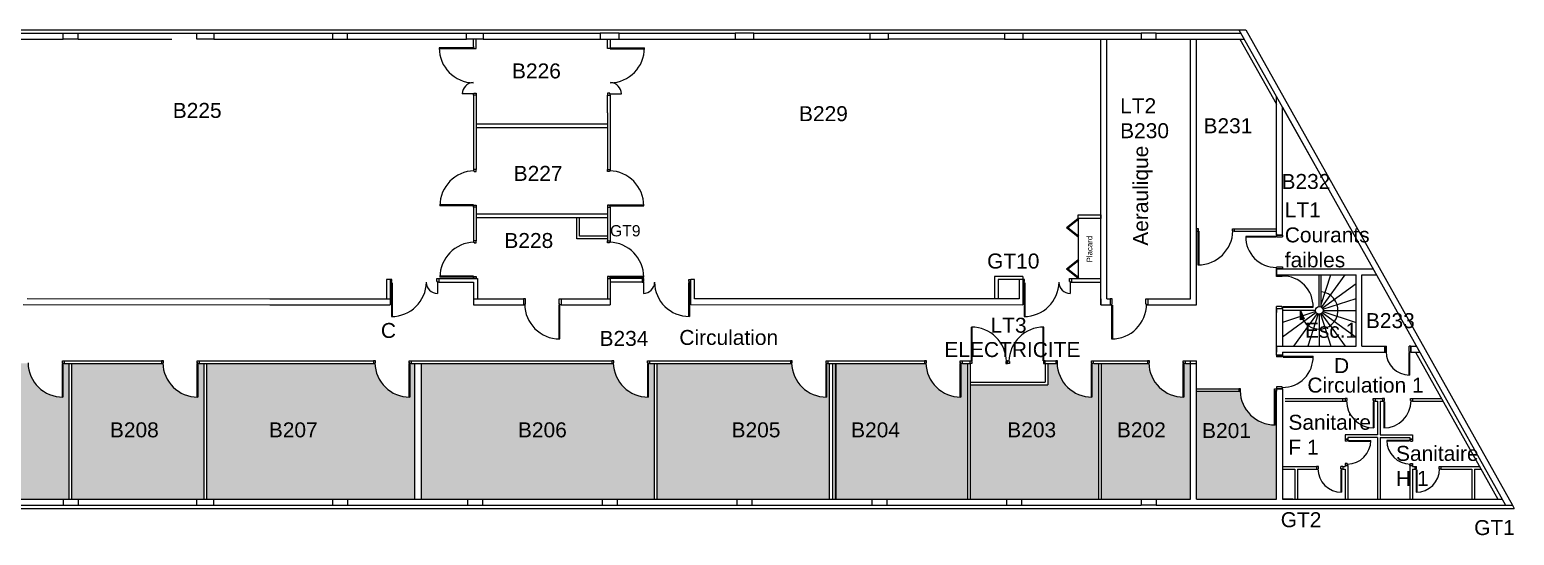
# Model space of a CAD drawing. Header units: millimetres. Extents: x 2006 to 2122, y 764 to 933.
# Drawn here: x 2053.17 to 2092.83, y 864.02 to 877.52 of the extents above; entities that cross this region are included whole.
import ezdxf

# ---------------------------------------------------------------- set-up
doc = ezdxf.new("R2010")
doc.units = ezdxf.units.MM
doc.linetypes.add('CACHE', pattern=[0.375, 0.25, -0.125])
for name, color, linetype in [('B14_ Cloisonnement créé', 6, 'Continuous'), ('B14_Cloisonnement existant', 4, 'Continuous'), ('B14_Maçonnerie Existante', 5, 'Continuous'), ('B14_Menuiseries intérieures', 251, 'Continuous'), ('Nom. Circulation', 1, 'Continuous'), ('Nom. Texte', 250, 'Continuous'), ('SUN', 2, 'Continuous')]:
    doc.layers.add(name, color=color, linetype=linetype)
doc.styles.add('ARIAL', font='arial.ttf')
doc.styles.get("Standard").update_dxf_attribs({"font": 'arial.ttf'})

msp = doc.modelspace()

# ---------------------------------------------------------------- hatches: boundary and pattern name
at = {"layer": 'B14_Maçonnerie Existante', "lineweight": 9}
msp.add_hatch(color=256, dxfattribs=at).paths.add_polyline_path([(2087.119, 870.026), (2087.214, 869.799), (2087.116, 869.774)])
at = {"layer": 'SUN'}
h = msp.add_hatch(color=256, dxfattribs=at)
h.dxf.hatch_style = 1
h.paths.add_polyline_path([(2050.572, 868.609), (2050.457, 868.609), (2050.457, 867.709, -0.403422), (2049.524, 868.609), (2049.489, 868.609), (2045.485, 868.609), (2045.485, 864.984), (2046.862, 864.984), (2047.262, 864.984), (2050.462, 864.984), (2050.572, 864.984)])
h.paths.add_polyline_path([(2054.227, 868.609), (2054.057, 868.609), (2054.057, 867.709, -0.403422), (2053.124, 868.609), (2053.089, 868.609), (2050.752, 868.609), (2050.752, 864.984), (2050.862, 864.984), (2054.062, 864.984), (2054.227, 864.984)])
h.paths.add_polyline_path([(2057.827, 868.609), (2057.657, 868.609), (2057.657, 867.709, -0.403422), (2056.724, 868.609), (2056.689, 868.609), (2054.297, 868.609), (2054.297, 864.984), (2054.462, 864.984), (2057.637, 864.984), (2057.827, 864.984)])
h.paths.add_polyline_path([(2063.457, 868.609), (2063.322, 868.609), (2063.322, 867.709, -0.403422), (2062.389, 868.609), (2062.354, 868.609), (2057.897, 868.609), (2057.897, 864.984), (2058.087, 864.984), (2061.262, 864.984), (2061.662, 864.984), (2063.457, 864.984)])
h.paths.add_polyline_path([(2069.862, 868.609), (2069.692, 868.609), (2069.692, 867.709, -0.403422), (2068.759, 868.609), (2068.724, 868.609), (2065.124, 868.609), (2063.637, 868.609), (2063.637, 864.984), (2064.862, 864.984), (2065.262, 864.984), (2066.098, 864.984), (2068.462, 864.984), (2068.862, 864.984), (2069.862, 864.984)])
h.paths.add_polyline_path([(2074.537, 868.609), (2074.457, 868.609), (2074.457, 867.709, -0.403422), (2073.524, 868.609), (2073.489, 868.609), (2069.932, 868.609), (2069.932, 864.984), (2072.062, 864.984), (2072.462, 864.984), (2074.537, 864.984)])
h.paths.add_polyline_path([(2078.227, 868.609), (2078.042, 868.609), (2078.042, 867.709, -0.403422), (2077.109, 868.609), (2077.074, 868.609), (2074.717, 868.609), (2074.717, 864.984), (2075.662, 864.984), (2076.062, 864.984), (2078.227, 864.984)])
h.paths.add_polyline_path([(2081.732, 866.793), (2081.732, 868.609), (2081.547, 868.609), (2081.547, 867.709, -0.403422), (2080.614, 868.609), (2080.579, 868.609), (2080.367, 868.609), (2080.367, 868.039), (2078.297, 868.039), (2078.297, 864.984), (2079.262, 864.984), (2079.662, 864.984), (2081.732, 864.984)])
h.paths.add_polyline_path([(2084.182, 868.609), (2083.997, 868.609), (2083.997, 867.709, -0.403422), (2083.064, 868.609), (2083.029, 868.609), (2081.802, 868.609), (2081.802, 866.793), (2081.802, 864.984), (2082.862, 864.984), (2083.262, 864.984), (2084.182, 864.984)])
h.paths.add_polyline_path([(2086.472, 866.965, -0.414411), (2085.504, 867.864), (2085.468, 867.864), (2084.342, 867.864), (2084.342, 864.984), (2086.472, 864.984)])
h.paths.add_polyline_path([(2047.459, 866.415), (2048.964, 866.415), (2048.964, 867.239), (2047.459, 867.239)], flags=24)
h.paths.add_polyline_path([(2051.525, 866.415), (2053.03, 866.415), (2053.03, 867.239), (2051.525, 867.239)], flags=24)
h.paths.add_polyline_path([(2055.171, 866.415), (2056.676, 866.415), (2056.676, 867.239), (2055.171, 867.239)], flags=24)
h.paths.add_polyline_path([(2059.416, 866.415), (2060.921, 866.415), (2060.921, 867.239), (2059.416, 867.239)], flags=24)
h.paths.add_polyline_path([(2066.071, 866.415), (2067.577, 866.415), (2067.577, 867.239), (2066.071, 867.239)], flags=24)
h.paths.add_polyline_path([(2071.778, 866.415), (2073.283, 866.415), (2073.283, 867.239), (2071.778, 867.239)], flags=24)
h.paths.add_polyline_path([(2074.972, 866.415), (2076.477, 866.415), (2076.477, 867.239), (2074.972, 867.239)], flags=24)
h.paths.add_polyline_path([(2079.143, 866.415), (2080.648, 866.415), (2080.648, 867.239), (2079.143, 867.239)], flags=24)
h.paths.add_polyline_path([(2082.073, 866.415), (2083.578, 866.415), (2083.578, 867.239), (2082.073, 867.239)], flags=24)
h.paths.add_polyline_path([(2084.347, 866.396), (2085.852, 866.396), (2085.852, 867.22), (2084.347, 867.22)], flags=24)

# ---------------------------------------------------------------- linework, layer by layer
at = {"layer": 'B14_ Cloisonnement créé'}
for p, q in [((2062.797, 870.854), (2062.697, 870.854)), ((2054.227, 864.984), (2054.297, 864.984)), ((2057.827, 864.984), (2057.897, 864.984))]:
    msp.add_line(p, q, dxfattribs=at)
at = {"layer": 'B14_ Cloisonnement créé', "lineweight": 9}
for p, q in [((2088.381, 866.587), (2088.311, 866.587)), ((2088.311, 866.587), (2088.381, 866.587)), ((2088.381, 866.587), (2088.311, 866.587)), ((2088.381, 866.587), (2088.311, 866.587))]:
    msp.add_line(p, q, dxfattribs=at)
at = {"layer": 'B14_Cloisonnement existant'}
for p, q in [((2065.027, 877.074), (2065.027, 877.274)), ((2065.097, 877.074), (2065.097, 877.274)), ((2068.602, 877.024), (2068.602, 877.274)), ((2068.602, 875.304), (2068.602, 875.775)), ((2065.097, 872.609), (2068.602, 872.609)), ((2065.027, 872.209), (2065.027, 871.882)), ((2065.027, 872.209), (2065.027, 871.882)), ((2065.097, 872.509), (2068.602, 872.509)), ((2065.097, 872.209), (2065.097, 871.882)), ((2065.097, 872.209), (2065.097, 871.882)), ((2068.602, 872.309), (2068.602, 871.879)), ((2068.672, 872.309), (2068.672, 871.879)), ((2064.097, 870.879), (2065.127, 870.879)), ((2064.097, 870.779), (2065.027, 870.779)), ((2065.027, 870.779), (2065.027, 870.339)), ((2065.127, 870.879), (2065.127, 870.339)), ((2068.602, 870.879), (2068.602, 870.339)), ((2068.672, 870.879), (2068.672, 870.339)), ((2069.528, 870.879), (2068.672, 870.879)), ((2069.528, 870.779), (2068.672, 870.779)), ((2070.827, 870.179), (2070.827, 870.854)), ((2070.927, 870.854), (2070.827, 870.854)), ((2070.927, 870.339), (2070.927, 870.854)), ((2079.697, 870.854), (2079.597, 870.854)), ((2080.947, 870.879), (2081.779, 870.879)), ((2080.962, 870.779), (2081.779, 870.779)), ((2065.027, 870.339), (2065.027, 870.179)), ((2068.672, 870.339), (2068.672, 870.179)), ((2084.182, 870.179), (2084.342, 870.179))]:
    msp.add_line(p, q, dxfattribs=at)
at = {"layer": 'B14_Cloisonnement existant', "lineweight": 9}
for p, q in [((2068.672, 877.274), (2068.672, 877.039)), ((2065.027, 875.775), (2065.027, 873.79)), ((2065.097, 875.775), (2065.097, 873.79)), ((2068.672, 875.775), (2068.672, 873.79)), ((2068.602, 875.304), (2068.602, 873.79)), ((2065.097, 875.009), (2068.602, 875.009)), ((2065.097, 874.909), (2068.602, 874.909)), ((2065.027, 872.787), (2065.027, 872.209)), ((2065.097, 872.787), (2065.097, 872.209)), ((2068.602, 872.787), (2068.602, 872.309)), ((2068.672, 872.787), (2068.672, 872.309)), ((2085.346, 872.209), (2086.472, 872.209)), ((2085.346, 872.139), (2086.472, 872.139)), ((2054.077, 868.679), (2056.739, 868.679)), ((2054.092, 868.609), (2056.724, 868.609)), ((2054.227, 864.984), (2054.227, 868.609)), ((2054.297, 864.984), (2054.297, 868.609)), ((2057.677, 868.679), (2062.354, 868.679)), ((2057.692, 868.609), (2062.354, 868.609)), ((2057.827, 864.984), (2057.827, 868.609)), ((2057.897, 864.984), (2057.897, 868.609)), ((2063.357, 868.679), (2065.139, 868.679)), ((2063.357, 868.609), (2065.124, 868.609)), ((2065.124, 868.609), (2068.724, 868.609)), ((2065.139, 868.679), (2068.724, 868.679)), ((2069.727, 868.679), (2073.539, 868.679)), ((2069.727, 868.609), (2073.524, 868.609)), ((2074.477, 868.679), (2077.124, 868.679)), ((2074.492, 868.609), (2077.109, 868.609)), ((2078.077, 868.679), (2078.29, 868.679)), ((2078.092, 868.609), (2078.29, 868.609)), ((2080.297, 868.679), (2080.629, 868.679)), ((2080.297, 868.609), (2080.297, 868.109)), ((2080.297, 868.609), (2080.614, 868.609)), ((2080.367, 868.609), (2080.367, 868.039)), ((2081.582, 868.679), (2083.079, 868.679)), ((2081.597, 868.609), (2083.064, 868.609)), ((2084.032, 868.679), (2084.342, 868.679)), ((2084.047, 868.609), (2084.342, 868.609)), ((2090.187, 868.913), (2092.39, 864.984)), ((2078.297, 868.109), (2080.297, 868.109)), ((2078.297, 868.039), (2080.367, 868.039)), ((2084.342, 867.934), (2085.468, 867.934)), ((2084.342, 867.864), (2085.468, 867.864)), ((2086.703, 867.672), (2088.311, 867.672)), ((2086.703, 867.602), (2088.311, 867.602)), ((2089.111, 867.672), (2089.307, 867.672)), ((2089.111, 867.602), (2089.174, 867.602)), ((2089.174, 867.602), (2089.174, 866.704)), ((2089.244, 867.602), (2089.307, 867.602)), ((2089.244, 867.602), (2089.244, 866.704)), ((2090.107, 867.672), (2090.883, 867.672)), ((2090.107, 867.602), (2090.922, 867.602)), ((2081.732, 864.984), (2081.732, 866.793)), ((2081.802, 864.984), (2081.802, 866.793)), ((2089.174, 866.704), (2088.311, 866.704)), ((2088.311, 866.704), (2088.311, 866.634)), ((2088.311, 866.634), (2088.311, 866.587)), ((2088.311, 866.587), (2088.381, 866.587)), ((2089.174, 866.634), (2088.381, 866.634)), ((2088.381, 866.634), (2088.381, 866.587)), ((2089.174, 866.634), (2089.174, 864.984)), ((2089.244, 866.704), (2090.107, 866.704)), ((2089.244, 866.634), (2089.244, 864.984)), ((2089.244, 866.634), (2090.037, 866.634)), ((2090.037, 866.634), (2090.037, 866.587)), ((2090.107, 866.704), (2090.107, 866.634)), ((2090.107, 866.634), (2090.107, 866.587)), ((2086.632, 865.852), (2087.548, 865.852)), ((2088.248, 865.852), (2088.311, 865.852)), ((2088.311, 865.887), (2088.311, 865.852)), ((2088.381, 865.887), (2088.381, 864.984)), ((2090.037, 865.887), (2090.037, 864.984)), ((2090.107, 865.887), (2090.107, 865.852)), ((2090.107, 865.852), (2090.169, 865.852)), ((2090.869, 865.852), (2091.904, 865.852)), ((2086.632, 865.782), (2086.967, 865.782)), ((2086.967, 865.782), (2086.967, 864.984)), ((2087.037, 865.782), (2087.548, 865.782)), ((2087.037, 865.782), (2087.037, 864.984)), ((2088.248, 865.782), (2088.311, 865.782)), ((2088.311, 865.782), (2088.311, 864.984)), ((2090.107, 865.782), (2090.107, 864.984)), ((2090.107, 865.782), (2090.169, 865.782)), ((2090.869, 865.782), (2091.692, 865.782)), ((2091.692, 865.782), (2091.692, 864.984)), ((2091.762, 865.782), (2091.943, 865.782)), ((2091.762, 865.782), (2091.762, 864.984))]:
    msp.add_line(p, q, dxfattribs=at)
at = {"layer": 'B14_Cloisonnement existant', "lineweight": 9, "ltscale": 10}
msp.add_line((2085.498, 877.274), (2086.472, 875.538), dxfattribs=at)
at = {"layer": 'B14_Cloisonnement existant', "lineweight": 9, "ltscale": 7}
for p, q in [((2062.697, 870.854), (2062.697, 870.339)), ((2062.797, 870.854), (2062.797, 870.179)), ((2078.943, 870.931), (2078.943, 870.339)), ((2079.697, 870.931), (2078.943, 870.931)), ((2079.597, 870.854), (2079.043, 870.854)), ((2079.043, 870.854), (2079.043, 870.339)), ((2079.597, 870.854), (2079.597, 870.339)), ((2079.697, 870.931), (2079.697, 870.179))]:
    msp.add_line(p, q, dxfattribs=at)
at = {"layer": 'B14_Cloisonnement existant', "lineweight": 9, "ltscale": 150}
for p, q in [((2069.862, 864.984), (2069.862, 868.609)), ((2069.932, 864.984), (2069.932, 868.609)), ((2074.627, 864.984), (2074.627, 868.609)), ((2074.697, 864.984), (2074.697, 868.609)), ((2078.227, 864.984), (2078.227, 868.609)), ((2078.297, 864.984), (2078.297, 868.609))]:
    msp.add_line(p, q, dxfattribs=at)
at = {"layer": 'B14_Cloisonnement existant', "ltscale": 0.1}
for p, q in [((2081.732, 866.793), (2081.732, 868.609)), ((2081.802, 866.793), (2081.802, 868.609))]:
    msp.add_line(p, q, dxfattribs=at)
at = {"layer": 'B14_Cloisonnement existant', "color": 8, "lineweight": 9, "ltscale": 7}
msp.add_line((2088.241, 867.672), (2088.241, 867.602), dxfattribs=at)
at = {"layer": 'B14_Cloisonnement existant', "color": 8, "lineweight": 9}
msp.add_line((2090.107, 866.587), (2090.037, 866.587), dxfattribs=at)
at = {"layer": 'B14_Cloisonnement existant', "ltscale": 0.1}
msp.add_lwpolyline([(2081.779, 872.479), (2081.179, 872.479), (2081.179, 872.579), (2081.779, 872.579)], close=True, dxfattribs=at)
at = {"layer": 'B14_Cloisonnement existant'}
for points in [[(2068.602, 871.939), (2067.782, 871.939), (2067.782, 872.509)], [(2068.602, 872.009), (2067.852, 872.009), (2067.852, 872.509)]]:
    msp.add_lwpolyline(points, dxfattribs=at)
at = {"layer": 'B14_Maçonnerie Existante', "lineweight": 9, "ltscale": 10}
for p, q in [((2041.007, 877.524), (2072.342, 877.524)), ((2050.887, 877.434), (2054.062, 877.434)), ((2054.462, 877.434), (2057.637, 877.434)), ((2058.087, 877.434), (2061.262, 877.434)), ((2061.662, 877.434), (2064.837, 877.434)), ((2065.287, 877.434), (2068.412, 877.434)), ((2068.912, 877.434), (2072.012, 877.434)), ((2072.342, 877.524), (2085.472, 877.524)), ((2072.512, 877.434), (2075.612, 877.434)), ((2076.112, 877.434), (2079.212, 877.434)), ((2079.712, 877.434), (2082.862, 877.434)), ((2085.472, 877.524), (2087.747, 873.469)), ((2085.472, 877.524), (2085.656, 877.524)), ((2085.656, 877.524), (2092.778, 864.824)), ((2050.887, 877.274), (2054.062, 877.274)), ((2058.087, 877.274), (2061.262, 877.274)), ((2061.662, 877.274), (2064.837, 877.274)), ((2065.287, 877.274), (2068.412, 877.274)), ((2068.912, 877.274), (2072.012, 877.274)), ((2072.512, 877.274), (2075.612, 877.274)), ((2079.212, 877.274), (2076.112, 877.274)), ((2079.712, 877.274), (2082.862, 877.274)), ((2086.632, 875.457), (2092.595, 864.824))]:
    msp.add_line(p, q, dxfattribs=at)
at = {"layer": 'B14_Maçonnerie Existante', "lineweight": 9}
for p, q in [((2054.062, 877.274), (2054.062, 877.434)), ((2054.062, 877.434), (2054.462, 877.434)), ((2054.462, 877.274), (2054.462, 877.434)), ((2057.637, 877.274), (2057.637, 877.434)), ((2057.637, 877.434), (2058.087, 877.434)), ((2058.087, 877.434), (2058.087, 877.274)), ((2061.262, 877.434), (2061.662, 877.434)), ((2064.837, 877.274), (2064.837, 877.434)), ((2064.837, 877.434), (2065.287, 877.434)), ((2065.287, 877.434), (2065.287, 877.274)), ((2075.612, 877.434), (2076.112, 877.434)), ((2079.212, 877.434), (2079.712, 877.434)), ((2083.262, 877.434), (2085.523, 877.434)), ((2054.462, 877.274), (2054.062, 877.274)), ((2058.087, 877.274), (2057.637, 877.274)), ((2061.262, 877.274), (2061.662, 877.274)), ((2065.287, 877.274), (2064.837, 877.274)), ((2068.412, 877.274), (2068.912, 877.274)), ((2075.612, 877.274), (2076.112, 877.274)), ((2079.212, 877.274), (2079.712, 877.274)), ((2083.262, 877.274), (2085.613, 877.274)), ((2084.182, 877.274), (2084.342, 877.274)), ((2086.472, 872.039), (2086.472, 875.742)), ((2086.632, 872.039), (2086.632, 875.457)), ((2086.472, 872.039), (2086.472, 873.434)), ((2086.472, 872.039), (2086.472, 872.074)), ((2086.472, 872.074), (2086.472, 872.039)), ((2086.472, 872.039), (2086.632, 872.039)), ((2086.472, 871.139), (2089.054, 871.139)), ((2086.472, 871.139), (2086.472, 870.979)), ((2086.472, 871.139), (2086.632, 871.139)), ((2086.472, 870.979), (2086.472, 871.139)), ((2086.472, 870.979), (2088.605, 870.979)), ((2086.478, 870.979), (2086.638, 870.979)), ((2087.619, 870.126), (2087.619, 870.979)), ((2087.669, 870.18), (2087.928, 870.979)), ((2087.669, 870.113), (2087.669, 870.979)), ((2087.677, 870.107), (2088.311, 870.979)), ((2088.605, 869.073), (2088.605, 870.979)), ((2088.755, 869.073), (2088.755, 870.979)), ((2088.755, 870.979), (2089.143, 870.979)), ((2087.7, 870.085), (2088.605, 870.743)), ((2052.997, 870.18), (2059.582, 870.179)), ((2053.097, 870.341), (2059.582, 870.339)), ((2059.582, 870.339), (2062.727, 870.339)), ((2059.582, 870.179), (2062.727, 870.179)), ((2062.727, 870.339), (2062.797, 870.339)), ((2062.727, 870.179), (2062.797, 870.179)), ((2065.027, 870.339), (2066.362, 870.339)), ((2065.027, 870.179), (2066.362, 870.179)), ((2067.362, 870.339), (2068.672, 870.339)), ((2067.362, 870.179), (2068.672, 870.179)), ((2070.827, 870.181), (2079.697, 870.179)), ((2070.927, 870.342), (2079.597, 870.342)), ((2081.779, 870.179), (2082.035, 870.179)), ((2081.939, 870.339), (2082.035, 870.339)), ((2082.985, 870.339), (2084.182, 870.339)), ((2083, 870.179), (2084.182, 870.179)), ((2087.714, 870.057), (2088.605, 870.347)), ((2086.472, 870.079), (2086.472, 869.973)), ((2086.472, 869.073), (2086.472, 870.079)), ((2086.632, 870.079), (2086.632, 869.073)), ((2087.519, 870.026), (2086.632, 870.026)), ((2087.524, 869.995), (2086.632, 869.705)), ((2087.538, 869.967), (2086.632, 869.309)), ((2087.56, 869.945), (2086.926, 869.073)), ((2087.116, 869.774), (2087.119, 870.026)), ((2087.214, 869.799), (2087.116, 869.774)), ((2087.119, 870.026), (2087.214, 869.799)), ((2087.588, 869.931), (2087.309, 869.073)), ((2087.619, 869.926), (2087.619, 869.073)), ((2087.619, 869.926), (2087.619, 869.073)), ((2087.65, 869.931), (2087.928, 869.073)), ((2087.7, 869.967), (2088.605, 869.309)), ((2087.714, 869.995), (2088.605, 869.705)), ((2087.719, 870.026), (2088.605, 870.026)), ((2087.913, 869.622), (2088.311, 869.073)), ((2086.472, 869.073), (2088.605, 869.073)), ((2086.472, 868.834), (2086.472, 869.073)), ((2086.472, 869.073), (2086.472, 868.913)), ((2088.755, 869.073), (2089.368, 869.073)), ((2089.354, 869.073), (2089.368, 869.073)), ((2089.368, 869.073), (2089.368, 868.913)), ((2090.068, 868.913), (2090.068, 869.073)), ((2090.068, 869.073), (2090.068, 868.913)), ((2090.068, 869.073), (2090.212, 869.073)), ((2090.068, 868.913), (2090.068, 868.983)), ((2084.182, 864.984), (2084.182, 868.679)), ((2084.182, 864.984), (2084.182, 868.679)), ((2084.342, 864.984), (2084.342, 868.679)), ((2086.632, 868.834), (2086.472, 868.834)), ((2086.632, 868.913), (2089.368, 868.913)), ((2086.632, 868.913), (2086.632, 868.834)), ((2089.164, 868.913), (2089.368, 868.913)), ((2090.068, 868.913), (2090.302, 868.913)), ((2086.472, 864.984), (2086.472, 867.934)), ((2086.632, 867.934), (2086.472, 867.934)), ((2086.472, 867.934), (2086.632, 867.934)), ((2086.632, 867.934), (2086.632, 864.984)), ((2090.037, 866.587), (2090.107, 866.587)), ((2090.037, 865.887), (2090.107, 865.887)), ((2090.169, 865.852), (2090.169, 865.782)), ((2090.869, 865.852), (2090.869, 865.782)), ((2054.062, 864.984), (2054.062, 864.824)), ((2054.062, 864.984), (2054.462, 864.984)), ((2054.062, 864.824), (2054.462, 864.824)), ((2054.462, 864.984), (2054.462, 864.824)), ((2057.637, 864.824), (2057.637, 864.984)), ((2057.637, 864.984), (2058.087, 864.984)), ((2057.637, 864.824), (2058.087, 864.824)), ((2058.087, 864.824), (2058.087, 864.984)), ((2061.262, 864.984), (2061.262, 864.824)), ((2061.262, 864.984), (2061.662, 864.984)), ((2061.262, 864.824), (2061.662, 864.824)), ((2061.662, 864.984), (2061.662, 864.824)), ((2064.862, 864.984), (2064.862, 864.824)), ((2064.862, 864.984), (2065.262, 864.984)), ((2064.862, 864.824), (2065.262, 864.824)), ((2065.262, 864.984), (2065.262, 864.824)), ((2068.462, 864.984), (2068.462, 864.824)), ((2068.462, 864.984), (2068.862, 864.984)), ((2068.462, 864.824), (2068.862, 864.824)), ((2068.862, 864.984), (2068.862, 864.824)), ((2072.062, 864.984), (2072.062, 864.824)), ((2072.062, 864.984), (2072.462, 864.984)), ((2072.062, 864.824), (2072.462, 864.824)), ((2072.462, 864.984), (2072.462, 864.824)), ((2075.662, 864.984), (2075.662, 864.824)), ((2075.662, 864.984), (2076.062, 864.984)), ((2075.662, 864.824), (2076.062, 864.824)), ((2075.662, 864.824), (2076.062, 864.824)), ((2076.062, 864.984), (2076.062, 864.824)), ((2079.262, 864.984), (2079.262, 864.824)), ((2079.262, 864.984), (2079.662, 864.984)), ((2079.262, 864.824), (2079.662, 864.824)), ((2079.262, 864.824), (2079.662, 864.824)), ((2079.662, 864.984), (2079.662, 864.824)), ((2082.862, 864.984), (2082.862, 864.824)), ((2082.862, 864.984), (2083.262, 864.984)), ((2083.262, 864.824), (2082.862, 864.824)), ((2083.262, 864.984), (2083.262, 864.824)), ((2083.262, 864.984), (2084.182, 864.984)), ((2083.262, 864.824), (2086.662, 864.824)), ((2084.342, 864.984), (2086.472, 864.984)), ((2086.472, 864.824), (2086.912, 864.824)), ((2086.632, 864.984), (2092.505, 864.984)), ((2086.662, 864.984), (2086.632, 864.984)), ((2086.632, 864.824), (2092.778, 864.824)), ((2086.912, 864.984), (2086.662, 864.984)), ((2089.174, 864.984), (2089.244, 864.984))]:
    msp.add_line(p, q, dxfattribs=at)
at = {"layer": 'B14_Maçonnerie Existante', "linetype": 'CACHE', "lineweight": 9, "ltscale": 10}
msp.add_line((2054.462, 877.274), (2057.637, 877.274), dxfattribs=at)
at = {"layer": 'B14_Maçonnerie Existante'}
for p, q in [((2081.779, 870.179), (2081.779, 877.274)), ((2081.939, 870.339), (2081.939, 877.274)), ((2084.182, 870.339), (2084.182, 877.274)), ((2084.342, 870.179), (2084.342, 877.274)), ((2063.457, 864.984), (2063.457, 868.609)), ((2063.637, 864.984), (2063.637, 868.609)), ((2074.537, 864.984), (2074.537, 868.609)), ((2074.717, 864.984), (2074.717, 868.609))]:
    msp.add_line(p, q, dxfattribs=at)
at = {"layer": 'B14_Maçonnerie Existante', "ltscale": 0.1}
for p, q in [((2081.779, 870.339), (2081.779, 870.179)), ((2082.035, 870.339), (2082.035, 870.179))]:
    msp.add_line(p, q, dxfattribs=at)
at = {"layer": 'B14_Maçonnerie Existante', "linetype": 'CACHE', "lineweight": 9, "ltscale": 3}
msp.add_line((2087.913, 869.622), (2087.677, 869.945), dxfattribs=at)
at = {"layer": 'B14_Maçonnerie Existante', "lineweight": 9, "ltscale": 7}
for p, q in [((2045.679, 864.734), (2092.829, 864.734)), ((2050.862, 864.984), (2054.062, 864.984)), ((2050.862, 864.824), (2054.062, 864.824)), ((2054.462, 864.984), (2057.637, 864.984)), ((2054.462, 864.824), (2057.637, 864.824)), ((2058.087, 864.984), (2061.262, 864.984)), ((2058.087, 864.824), (2061.262, 864.824)), ((2061.662, 864.984), (2064.862, 864.984)), ((2061.662, 864.824), (2064.862, 864.824)), ((2065.262, 864.984), (2066.098, 864.984)), ((2065.262, 864.824), (2068.462, 864.824)), ((2065.287, 864.984), (2068.462, 864.984)), ((2068.862, 864.984), (2072.062, 864.984)), ((2068.862, 864.824), (2072.062, 864.824)), ((2072.462, 864.984), (2075.662, 864.984)), ((2072.462, 864.824), (2075.662, 864.824)), ((2072.462, 864.824), (2075.662, 864.824)), ((2076.062, 864.984), (2079.262, 864.984)), ((2076.062, 864.824), (2079.262, 864.824)), ((2076.062, 864.824), (2079.262, 864.824)), ((2079.662, 864.984), (2082.862, 864.984)), ((2079.662, 864.824), (2082.862, 864.824)), ((2079.662, 864.824), (2082.862, 864.824)), ((2092.778, 864.824), (2092.829, 864.734))]:
    msp.add_line(p, q, dxfattribs=at)
at = {"layer": 'B14_Maçonnerie Existante', "lineweight": 9}
for points in [[(2061.262, 877.434), (2061.262, 877.274)], [(2061.662, 877.274), (2061.662, 877.434)], [(2068.912, 877.274), (2068.912, 877.434), (2068.412, 877.434), (2068.412, 877.274)], [(2075.612, 877.434), (2075.612, 877.274)], [(2076.112, 877.274), (2076.112, 877.434)], [(2079.212, 877.434), (2079.212, 877.274)], [(2079.712, 877.274), (2079.712, 877.434)]]:
    msp.add_lwpolyline(points, dxfattribs=at)
for points in [[(2072.012, 877.274), (2072.512, 877.274), (2072.512, 877.434), (2072.012, 877.434)], [(2082.862, 877.274), (2083.262, 877.274), (2083.262, 877.434), (2082.862, 877.434)]]:
    msp.add_lwpolyline(points, close=True, dxfattribs=at)
msp.add_circle((2087.619, 870.026), 0.1, dxfattribs=at)
msp.add_arc((2087.619, 870.026), 0.5, 180, 84.2608, dxfattribs=at)
msp.add_point((2087.132, 869.87), dxfattribs=at)
at = {"layer": 'B14_Menuiseries intérieures', "lineweight": 9, "ltscale": 7}
for p, q in [((2065.021, 877.039), (2064.107, 877.039)), ((2065.021, 877.017), (2064.107, 877.017)), ((2065.021, 877.039), (2065.021, 877.017)), ((2065.027, 877.074), (2065.027, 877.039)), ((2065.027, 877.039), (2065.037, 877.039)), ((2065.037, 877.039), (2065.037, 877.024)), ((2065.037, 877.024), (2065.097, 877.024)), ((2065.097, 877.024), (2065.097, 877.074)), ((2068.602, 877.024), (2068.602, 877.074)), ((2068.662, 877.024), (2068.602, 877.024)), ((2068.662, 877.039), (2068.662, 877.024)), ((2068.672, 877.039), (2068.662, 877.039)), ((2068.672, 877.074), (2068.672, 877.039)), ((2068.679, 877.039), (2069.592, 877.039)), ((2068.679, 877.039), (2068.679, 877.017)), ((2068.679, 877.017), (2069.592, 877.017)), ((2065.027, 875.775), (2065.027, 875.81)), ((2065.027, 875.81), (2065.037, 875.81)), ((2065.037, 875.825), (2065.097, 875.825)), ((2065.037, 875.81), (2065.037, 875.825)), ((2065.097, 875.825), (2065.097, 875.775)), ((2068.602, 875.825), (2068.602, 875.775)), ((2068.662, 875.825), (2068.602, 875.825)), ((2068.662, 875.81), (2068.662, 875.825)), ((2068.673, 875.81), (2068.662, 875.81)), ((2068.673, 875.775), (2068.673, 875.81)), ((2065.027, 873.79), (2065.027, 873.755)), ((2065.027, 873.755), (2065.042, 873.755)), ((2065.042, 873.755), (2065.042, 873.74)), ((2065.042, 873.74), (2065.097, 873.74)), ((2065.097, 873.74), (2065.097, 873.79)), ((2068.602, 873.74), (2068.602, 873.79)), ((2068.657, 873.74), (2068.602, 873.74)), ((2068.672, 873.755), (2068.657, 873.755)), ((2068.657, 873.755), (2068.657, 873.74)), ((2068.672, 873.79), (2068.672, 873.755)), ((2065.027, 872.845), (2064.127, 872.845)), ((2065.027, 872.822), (2064.127, 872.822)), ((2065.027, 872.822), (2065.027, 872.845)), ((2065.027, 872.787), (2065.027, 872.822)), ((2065.027, 872.822), (2065.042, 872.822)), ((2065.042, 872.837), (2065.097, 872.837)), ((2065.042, 872.822), (2065.042, 872.837)), ((2065.097, 872.837), (2065.097, 872.787)), ((2068.602, 872.837), (2068.602, 872.787)), ((2068.657, 872.837), (2068.602, 872.837)), ((2068.657, 872.822), (2068.657, 872.837)), ((2068.672, 872.822), (2068.657, 872.822)), ((2068.672, 872.845), (2069.572, 872.845)), ((2068.672, 872.822), (2068.672, 872.845)), ((2068.672, 872.822), (2069.572, 872.822)), ((2068.672, 872.787), (2068.672, 872.822)), ((2084.392, 872.209), (2084.342, 872.209)), ((2084.342, 872.139), (2084.377, 872.139)), ((2084.377, 872.154), (2084.392, 872.154)), ((2084.377, 872.139), (2084.377, 872.154)), ((2084.377, 872.139), (2084.377, 871.239)), ((2084.377, 872.139), (2084.4, 872.139)), ((2084.392, 872.154), (2084.392, 872.209)), ((2084.4, 872.139), (2084.4, 871.239)), ((2085.296, 872.209), (2085.346, 872.209)), ((2085.296, 872.154), (2085.296, 872.209)), ((2085.311, 872.154), (2085.296, 872.154)), ((2085.311, 872.139), (2085.311, 872.154)), ((2085.346, 872.139), (2085.311, 872.139)), ((2065.027, 871.882), (2065.027, 871.847)), ((2065.027, 871.847), (2065.042, 871.847)), ((2065.042, 871.847), (2065.042, 871.832)), ((2065.042, 871.832), (2065.097, 871.832)), ((2065.097, 871.832), (2065.097, 871.882)), ((2068.602, 871.832), (2068.602, 871.882)), ((2068.657, 871.832), (2068.602, 871.832)), ((2068.672, 871.847), (2068.657, 871.847)), ((2068.657, 871.847), (2068.657, 871.832)), ((2068.672, 871.882), (2068.672, 871.847)), ((2062.847, 870.854), (2062.797, 870.854)), ((2062.797, 870.779), (2062.832, 870.779)), ((2062.832, 870.794), (2062.847, 870.794)), ((2062.832, 870.779), (2062.832, 870.794)), ((2062.833, 870.762), (2062.833, 869.862)), ((2062.833, 870.762), (2062.855, 870.762)), ((2062.847, 870.794), (2062.847, 870.854)), ((2062.855, 870.762), (2062.855, 869.862)), ((2064.047, 870.879), (2064.097, 870.879)), ((2064.047, 870.794), (2064.047, 870.879)), ((2064.062, 870.794), (2064.047, 870.794)), ((2064.062, 870.779), (2064.062, 870.794)), ((2064.097, 870.779), (2064.062, 870.779)), ((2065.027, 870.936), (2064.127, 870.936)), ((2065.027, 870.914), (2064.127, 870.914)), ((2065.027, 870.914), (2065.027, 870.936)), ((2065.027, 870.879), (2065.027, 870.914)), ((2065.027, 870.914), (2065.042, 870.914)), ((2065.042, 870.929), (2065.097, 870.929)), ((2065.042, 870.914), (2065.042, 870.929)), ((2065.097, 870.929), (2065.097, 870.879)), ((2068.602, 870.929), (2068.602, 870.879)), ((2068.657, 870.929), (2068.602, 870.929)), ((2068.657, 870.914), (2068.657, 870.929)), ((2068.672, 870.914), (2068.657, 870.914)), ((2068.672, 870.936), (2069.572, 870.936)), ((2068.672, 870.914), (2068.672, 870.936)), ((2068.672, 870.914), (2069.572, 870.914)), ((2068.672, 870.879), (2068.672, 870.914)), ((2069.578, 870.879), (2069.528, 870.879)), ((2069.528, 870.779), (2069.563, 870.779)), ((2069.563, 870.779), (2069.563, 870.794)), ((2069.563, 870.794), (2069.578, 870.794)), ((2069.578, 870.794), (2069.578, 870.879)), ((2070.77, 870.764), (2070.77, 869.864)), ((2070.792, 870.764), (2070.77, 870.764)), ((2070.777, 870.854), (2070.827, 870.854)), ((2070.777, 870.794), (2070.777, 870.854)), ((2070.792, 870.794), (2070.777, 870.794)), ((2070.792, 870.779), (2070.792, 870.794)), ((2070.827, 870.779), (2070.792, 870.779)), ((2070.792, 870.764), (2070.792, 869.864)), ((2079.747, 870.854), (2079.697, 870.854)), ((2079.697, 870.779), (2079.732, 870.779)), ((2079.732, 870.794), (2079.747, 870.794)), ((2079.732, 870.779), (2079.732, 870.794)), ((2079.732, 870.764), (2079.752, 870.764)), ((2079.732, 870.762), (2079.732, 869.862)), ((2079.747, 870.794), (2079.747, 870.854)), ((2079.755, 870.762), (2079.755, 869.862)), ((2080.947, 870.879), (2080.997, 870.879)), ((2080.947, 870.794), (2080.947, 870.879)), ((2080.962, 870.794), (2080.947, 870.794)), ((2080.962, 870.779), (2080.962, 870.794)), ((2080.997, 870.779), (2080.962, 870.779)), ((2066.412, 870.339), (2066.362, 870.339)), ((2066.412, 870.339), (2066.362, 870.339)), ((2066.397, 870.179), (2066.397, 870.194)), ((2066.397, 870.194), (2066.412, 870.194)), ((2066.412, 870.194), (2066.412, 870.339)), ((2067.304, 870.164), (2067.304, 869.264)), ((2067.312, 870.339), (2067.362, 870.339)), ((2067.312, 870.194), (2067.312, 870.339)), ((2067.327, 870.194), (2067.312, 870.194)), ((2067.326, 870.164), (2067.326, 869.264)), ((2067.327, 870.179), (2067.327, 870.194)), ((2067.362, 870.339), (2067.362, 870.179)), ((2082.085, 870.339), (2082.035, 870.339)), ((2082.035, 870.339), (2082.035, 870.179)), ((2082.035, 870.179), (2082.07, 870.179)), ((2082.07, 870.194), (2082.085, 870.194)), ((2082.07, 870.179), (2082.07, 870.194)), ((2082.07, 870.164), (2082.09, 870.164)), ((2082.07, 870.162), (2082.07, 869.262)), ((2082.085, 870.194), (2082.085, 870.339)), ((2082.093, 870.162), (2082.093, 869.262)), ((2082.985, 870.339), (2083.035, 870.339)), ((2082.985, 870.194), (2082.985, 870.339)), ((2083, 870.194), (2082.985, 870.194)), ((2083, 870.179), (2083, 870.194)), ((2083.035, 870.179), (2083, 870.179)), ((2078.325, 868.679), (2078.325, 869.579)), ((2078.348, 868.679), (2078.348, 869.578)), ((2080.239, 868.679), (2080.239, 869.578)), ((2080.262, 868.679), (2080.262, 869.579)), ((2054.034, 868.609), (2054.034, 867.709)), ((2054.057, 868.609), (2054.034, 868.609)), ((2054.042, 868.679), (2054.092, 868.679)), ((2054.042, 868.624), (2054.042, 868.679)), ((2054.057, 868.624), (2054.042, 868.624)), ((2054.057, 868.609), (2054.057, 868.624)), ((2054.057, 868.609), (2054.057, 867.709)), ((2054.092, 868.609), (2054.057, 868.609)), ((2056.739, 868.679), (2056.689, 868.679)), ((2056.689, 868.609), (2056.724, 868.609)), ((2056.724, 868.609), (2056.724, 868.624)), ((2056.724, 868.624), (2056.739, 868.624)), ((2056.739, 868.624), (2056.739, 868.679)), ((2057.634, 868.609), (2057.634, 867.709)), ((2057.657, 868.609), (2057.634, 868.609)), ((2057.642, 868.679), (2057.692, 868.679)), ((2057.642, 868.624), (2057.642, 868.679)), ((2057.657, 868.624), (2057.642, 868.624)), ((2057.657, 868.609), (2057.657, 868.624)), ((2057.657, 868.609), (2057.657, 867.709)), ((2057.692, 868.609), (2057.657, 868.609)), ((2062.404, 868.679), (2062.354, 868.679)), ((2062.354, 868.609), (2062.389, 868.609)), ((2062.389, 868.609), (2062.389, 868.624)), ((2062.389, 868.624), (2062.404, 868.624)), ((2062.404, 868.624), (2062.404, 868.679)), ((2063.299, 868.609), (2063.299, 867.709)), ((2063.322, 868.609), (2063.299, 868.609)), ((2063.307, 868.679), (2063.357, 868.679)), ((2063.307, 868.624), (2063.307, 868.679)), ((2063.322, 868.624), (2063.307, 868.624)), ((2063.322, 868.609), (2063.322, 868.624)), ((2063.322, 868.609), (2063.322, 867.709)), ((2063.357, 868.609), (2063.322, 868.609)), ((2068.774, 868.679), (2068.724, 868.679)), ((2068.724, 868.609), (2068.759, 868.609)), ((2068.759, 868.609), (2068.759, 868.624)), ((2068.759, 868.624), (2068.774, 868.624)), ((2068.774, 868.624), (2068.774, 868.679)), ((2069.669, 868.609), (2069.669, 867.709)), ((2069.692, 868.609), (2069.669, 868.609)), ((2069.677, 868.679), (2069.727, 868.679)), ((2069.677, 868.624), (2069.677, 868.679)), ((2069.692, 868.624), (2069.677, 868.624)), ((2069.692, 868.609), (2069.692, 868.624)), ((2069.692, 868.609), (2069.692, 867.709)), ((2069.727, 868.609), (2069.692, 868.609)), ((2073.539, 868.679), (2073.489, 868.679)), ((2073.489, 868.609), (2073.524, 868.609)), ((2073.524, 868.609), (2073.524, 868.624)), ((2073.524, 868.624), (2073.539, 868.624)), ((2073.539, 868.624), (2073.539, 868.679)), ((2074.434, 868.609), (2074.434, 867.709)), ((2074.457, 868.609), (2074.434, 868.609)), ((2074.442, 868.679), (2074.492, 868.679)), ((2074.442, 868.624), (2074.442, 868.679)), ((2074.457, 868.624), (2074.442, 868.624)), ((2074.457, 868.609), (2074.457, 868.624)), ((2074.457, 868.609), (2074.457, 867.709)), ((2074.492, 868.609), (2074.457, 868.609)), ((2077.124, 868.679), (2077.074, 868.679)), ((2077.074, 868.609), (2077.109, 868.609)), ((2077.109, 868.609), (2077.109, 868.624)), ((2077.109, 868.624), (2077.124, 868.624)), ((2077.124, 868.624), (2077.124, 868.679)), ((2078.019, 868.609), (2078.019, 867.709)), ((2078.042, 868.609), (2078.019, 868.609)), ((2078.027, 868.679), (2078.077, 868.679)), ((2078.027, 868.624), (2078.027, 868.679)), ((2078.042, 868.624), (2078.027, 868.624)), ((2078.042, 868.609), (2078.042, 868.624)), ((2078.042, 868.609), (2078.042, 867.709)), ((2078.077, 868.609), (2078.042, 868.609)), ((2078.29, 868.679), (2078.325, 868.679)), ((2078.34, 868.609), (2078.29, 868.609)), ((2078.325, 868.679), (2078.348, 868.679)), ((2078.325, 868.679), (2078.325, 868.664)), ((2078.325, 868.664), (2078.34, 868.664)), ((2078.34, 868.664), (2078.34, 868.609)), ((2079.244, 868.664), (2079.244, 868.609)), ((2079.259, 868.664), (2079.244, 868.664)), ((2079.244, 868.609), (2079.294, 868.609)), ((2079.294, 868.679), (2079.259, 868.679)), ((2079.259, 868.679), (2079.259, 868.664)), ((2079.294, 868.679), (2079.329, 868.679)), ((2079.344, 868.609), (2079.294, 868.609)), ((2079.329, 868.679), (2079.329, 868.664)), ((2079.329, 868.664), (2079.344, 868.664)), ((2079.344, 868.664), (2079.344, 868.609)), ((2080.262, 868.679), (2080.239, 868.679)), ((2080.247, 868.664), (2080.247, 868.609)), ((2080.262, 868.664), (2080.247, 868.664)), ((2080.247, 868.609), (2080.297, 868.609)), ((2080.297, 868.679), (2080.262, 868.679)), ((2080.262, 868.679), (2080.262, 868.664)), ((2080.629, 868.679), (2080.579, 868.679)), ((2080.579, 868.609), (2080.614, 868.609)), ((2080.614, 868.609), (2080.614, 868.624)), ((2080.614, 868.624), (2080.629, 868.624)), ((2080.629, 868.624), (2080.629, 868.679)), ((2081.524, 868.609), (2081.524, 867.709)), ((2081.547, 868.609), (2081.524, 868.609)), ((2081.532, 868.679), (2081.582, 868.679)), ((2081.532, 868.624), (2081.532, 868.679)), ((2081.547, 868.624), (2081.532, 868.624)), ((2081.547, 868.609), (2081.547, 868.624)), ((2081.547, 868.609), (2081.547, 867.709)), ((2081.582, 868.609), (2081.547, 868.609)), ((2083.079, 868.679), (2083.029, 868.679)), ((2083.029, 868.609), (2083.064, 868.609)), ((2083.064, 868.609), (2083.064, 868.624)), ((2083.064, 868.624), (2083.079, 868.624)), ((2083.079, 868.624), (2083.079, 868.679)), ((2083.974, 868.609), (2083.974, 867.709)), ((2083.997, 868.609), (2083.974, 868.609)), ((2083.982, 868.679), (2084.032, 868.679)), ((2083.982, 868.624), (2083.982, 868.679)), ((2083.997, 868.624), (2083.982, 868.624)), ((2083.997, 868.609), (2083.997, 868.624)), ((2083.997, 868.609), (2083.997, 867.709)), ((2084.032, 868.609), (2083.997, 868.609)), ((2085.518, 867.934), (2085.468, 867.934)), ((2085.468, 867.864), (2085.503, 867.864)), ((2085.503, 867.864), (2085.503, 867.879)), ((2085.503, 867.879), (2085.518, 867.879)), ((2085.518, 867.879), (2085.518, 867.934)), ((2086.414, 867.864), (2086.414, 866.965)), ((2086.437, 867.864), (2086.414, 867.864)), ((2086.422, 867.934), (2086.472, 867.934)), ((2086.422, 867.879), (2086.422, 867.934)), ((2086.437, 867.879), (2086.422, 867.879)), ((2086.437, 867.864), (2086.437, 867.879)), ((2086.437, 867.864), (2086.437, 866.964)), ((2086.472, 867.864), (2086.437, 867.864))]:
    msp.add_line(p, q, dxfattribs=at)
at = {"layer": 'B14_Menuiseries intérieures'}
for p, q in [((2065.027, 875.81), (2064.722, 875.81)), ((2068.673, 875.81), (2068.977, 875.81)), ((2065.097, 873.79), (2065.027, 873.79)), ((2068.602, 873.79), (2068.672, 873.79)), ((2065.097, 872.787), (2065.027, 872.787)), ((2068.602, 872.787), (2068.672, 872.787)), ((2084.342, 872.209), (2084.342, 872.139)), ((2085.346, 872.209), (2085.346, 872.139)), ((2065.097, 871.882), (2065.027, 871.882)), ((2068.602, 871.882), (2068.672, 871.882)), ((2064.062, 870.779), (2064.062, 870.479)), ((2065.097, 870.879), (2065.027, 870.879)), ((2068.602, 870.879), (2068.672, 870.879)), ((2069.563, 870.779), (2069.563, 870.479)), ((2080.962, 870.779), (2080.962, 870.479)), ((2054.092, 868.679), (2054.092, 868.609)), ((2056.689, 868.679), (2056.689, 868.609)), ((2057.692, 868.679), (2057.692, 868.609)), ((2062.354, 868.679), (2062.354, 868.609)), ((2063.357, 868.679), (2063.357, 868.609)), ((2068.724, 868.679), (2068.724, 868.609)), ((2069.727, 868.679), (2069.727, 868.609)), ((2073.489, 868.679), (2073.489, 868.609)), ((2074.492, 868.679), (2074.492, 868.609)), ((2077.074, 868.679), (2077.074, 868.609)), ((2078.077, 868.679), (2078.077, 868.609)), ((2078.29, 868.609), (2078.29, 868.679)), ((2079.294, 868.609), (2079.294, 868.679)), ((2079.294, 868.609), (2079.294, 868.679)), ((2080.297, 868.609), (2080.297, 868.679)), ((2080.579, 868.679), (2080.579, 868.609)), ((2081.582, 868.679), (2081.582, 868.609)), ((2083.029, 868.679), (2083.029, 868.609)), ((2084.032, 868.679), (2084.032, 868.609)), ((2085.468, 867.934), (2085.468, 867.864)), ((2086.472, 867.934), (2086.472, 867.864))]:
    msp.add_line(p, q, dxfattribs=at)
at = {"layer": 'B14_Menuiseries intérieures', "lineweight": 9}
for p, q in [((2065.097, 875.775), (2065.027, 875.775)), ((2068.602, 875.775), (2068.673, 875.775)), ((2062.797, 870.854), (2062.797, 870.719)), ((2064.097, 870.879), (2064.097, 870.779)), ((2069.528, 870.879), (2069.528, 870.779)), ((2079.697, 870.854), (2079.697, 870.719)), ((2080.997, 870.879), (2080.997, 870.779)), ((2066.362, 870.339), (2066.362, 870.179)), ((2066.362, 870.339), (2066.362, 870.179)), ((2067.362, 870.339), (2067.362, 870.179)), ((2082.035, 870.339), (2082.035, 870.179)), ((2083.035, 870.339), (2083.035, 870.179)), ((2083.035, 870.339), (2083.035, 870.179))]:
    msp.add_line(p, q, dxfattribs=at)
at = {"layer": 'B14_Menuiseries intérieures', "ltscale": 0.1}
for p, q in [((2081.179, 872.479), (2080.866, 872.229)), ((2081.179, 871.98), (2080.866, 872.229)), ((2081.191, 872.463), (2080.898, 872.229)), ((2081.191, 871.996), (2080.898, 872.229)), ((2081.179, 872.479), (2081.179, 870.879)), ((2081.179, 871.377), (2080.866, 871.128)), ((2081.191, 871.362), (2080.898, 871.128)), ((2081.179, 870.879), (2080.866, 871.128)), ((2081.191, 870.894), (2080.898, 871.128))]:
    msp.add_line(p, q, dxfattribs=at)
at = {"layer": 'B14_Menuiseries intérieures', "color": 8, "lineweight": 9}
for p, q in [((2086.457, 872.004), (2085.656, 872.004)), ((2086.457, 871.984), (2085.656, 871.984)), ((2086.457, 872.004), (2086.457, 871.984)), ((2086.472, 872.039), (2086.472, 872.004)), ((2086.632, 872.039), (2086.472, 872.039)), ((2086.472, 872.004), (2086.487, 872.004)), ((2086.487, 872.004), (2086.487, 871.989)), ((2086.487, 871.989), (2086.632, 871.989)), ((2086.632, 872.039), (2086.632, 871.989)), ((2086.472, 871.174), (2086.487, 871.174)), ((2086.472, 871.139), (2086.472, 871.174)), ((2086.638, 871.139), (2086.472, 871.139)), ((2086.472, 870.929), (2086.472, 870.979)), ((2086.472, 870.979), (2086.638, 870.979)), ((2086.487, 871.174), (2086.487, 871.189)), ((2086.487, 871.189), (2086.638, 871.189)), ((2086.623, 870.944), (2086.623, 870.929)), ((2086.638, 870.944), (2086.623, 870.944)), ((2086.638, 871.189), (2086.638, 871.139)), ((2086.638, 870.979), (2086.638, 870.944)), ((2086.623, 870.929), (2086.472, 870.929)), ((2086.617, 870.129), (2086.472, 870.129)), ((2086.472, 870.079), (2086.472, 870.129)), ((2086.472, 870.079), (2086.632, 870.079)), ((2086.617, 870.114), (2086.617, 870.129)), ((2086.632, 870.114), (2086.617, 870.114)), ((2086.632, 870.079), (2086.632, 870.114)), ((2086.647, 870.134), (2087.454, 870.134)), ((2086.647, 870.114), (2086.647, 870.134)), ((2086.647, 870.114), (2087.454, 870.114)), ((2089.368, 869.073), (2089.418, 869.073)), ((2089.368, 869.073), (2089.368, 868.913)), ((2089.368, 868.913), (2089.368, 869.073)), ((2089.418, 868.928), (2089.418, 869.073)), ((2090.018, 868.928), (2090.018, 869.073)), ((2090.068, 869.073), (2090.018, 869.073)), ((2090.068, 869.073), (2090.068, 868.913)), ((2090.068, 868.913), (2090.068, 869.073)), ((2086.478, 868.834), (2086.638, 868.834)), ((2086.478, 868.834), (2086.478, 868.784)), ((2086.623, 868.784), (2086.478, 868.784)), ((2086.623, 868.799), (2086.623, 868.784)), ((2086.638, 868.799), (2086.623, 868.799)), ((2086.638, 868.834), (2086.638, 868.799)), ((2086.653, 868.799), (2087.454, 868.799)), ((2086.653, 868.799), (2086.653, 868.779)), ((2086.653, 868.779), (2087.454, 868.779)), ((2089.368, 868.913), (2089.403, 868.913)), ((2089.403, 868.928), (2089.418, 868.928)), ((2089.403, 868.913), (2089.403, 868.928)), ((2090.013, 868.898), (2090.013, 868.298)), ((2090.033, 868.898), (2090.013, 868.898)), ((2090.033, 868.928), (2090.018, 868.928)), ((2090.033, 868.913), (2090.033, 868.928)), ((2090.068, 868.913), (2090.033, 868.913)), ((2090.033, 868.898), (2090.033, 868.298)), ((2086.472, 867.984), (2086.472, 867.934)), ((2086.623, 867.984), (2086.472, 867.984)), ((2086.472, 867.934), (2086.638, 867.934)), ((2086.623, 867.969), (2086.623, 867.984)), ((2086.638, 867.969), (2086.623, 867.969)), ((2086.638, 867.934), (2086.638, 867.969)), ((2088.311, 866.587), (2088.311, 866.537)), ((2088.381, 866.587), (2088.381, 866.552)), ((2090.037, 866.587), (2090.107, 866.587)), ((2090.037, 866.587), (2090.107, 866.587)), ((2090.037, 866.587), (2090.037, 866.552)), ((2090.107, 866.587), (2090.107, 866.537)), ((2088.366, 866.537), (2088.311, 866.537)), ((2088.381, 866.552), (2088.366, 866.552)), ((2088.366, 866.552), (2088.366, 866.537)), ((2088.396, 866.552), (2088.996, 866.552)), ((2088.396, 866.552), (2088.396, 866.532)), ((2088.396, 866.532), (2088.995, 866.532)), ((2090.022, 866.552), (2089.422, 866.552)), ((2090.022, 866.532), (2089.422, 866.532)), ((2090.022, 866.552), (2090.022, 866.532)), ((2090.037, 866.552), (2090.052, 866.552)), ((2090.052, 866.552), (2090.052, 866.537)), ((2090.052, 866.537), (2090.107, 866.537)), ((2087.598, 865.852), (2087.548, 865.852)), ((2087.548, 865.852), (2087.548, 865.782)), ((2087.583, 865.782), (2087.583, 865.797)), ((2087.583, 865.797), (2087.598, 865.797)), ((2087.598, 865.797), (2087.598, 865.852)), ((2088.248, 865.852), (2088.198, 865.852)), ((2088.198, 865.797), (2088.198, 865.852)), ((2088.213, 865.797), (2088.198, 865.797)), ((2088.213, 865.782), (2088.213, 865.797)), ((2088.248, 865.852), (2088.248, 865.782)), ((2088.311, 865.937), (2088.311, 865.887)), ((2088.366, 865.937), (2088.311, 865.937)), ((2088.381, 865.887), (2088.311, 865.887)), ((2088.311, 865.887), (2088.381, 865.887)), ((2088.366, 865.922), (2088.366, 865.937)), ((2088.381, 865.922), (2088.366, 865.922)), ((2088.381, 865.887), (2088.381, 865.922)), ((2090.037, 865.922), (2090.052, 865.922)), ((2090.037, 865.887), (2090.037, 865.922)), ((2090.037, 865.887), (2090.107, 865.887)), ((2090.107, 865.887), (2090.037, 865.887)), ((2090.052, 865.922), (2090.052, 865.937)), ((2090.052, 865.937), (2090.107, 865.937)), ((2090.107, 865.937), (2090.107, 865.887)), ((2090.169, 865.852), (2090.219, 865.852)), ((2090.169, 865.852), (2090.169, 865.782)), ((2090.204, 865.797), (2090.219, 865.797)), ((2090.204, 865.782), (2090.204, 865.797)), ((2090.219, 865.797), (2090.219, 865.852)), ((2090.819, 865.797), (2090.819, 865.852)), ((2090.819, 865.852), (2090.869, 865.852)), ((2090.834, 865.797), (2090.819, 865.797)), ((2090.834, 865.782), (2090.834, 865.797)), ((2090.869, 865.852), (2090.869, 865.782)), ((2087.548, 865.782), (2087.583, 865.782)), ((2088.193, 865.767), (2088.193, 865.167)), ((2088.213, 865.767), (2088.193, 865.767)), ((2088.248, 865.782), (2088.213, 865.782)), ((2088.213, 865.767), (2088.213, 865.167)), ((2090.169, 865.782), (2090.204, 865.782)), ((2090.204, 865.767), (2090.224, 865.767)), ((2090.204, 865.767), (2090.204, 865.167)), ((2090.224, 865.767), (2090.224, 865.167)), ((2090.869, 865.782), (2090.834, 865.782))]:
    msp.add_line(p, q, dxfattribs=at)
at = {"layer": 'B14_Menuiseries intérieures', "color": 8, "lineweight": 9, "ltscale": 7}
for p, q in [((2066.362, 870.179), (2066.397, 870.179)), ((2067.326, 870.164), (2067.304, 870.164)), ((2067.362, 870.179), (2067.327, 870.179)), ((2088.311, 867.672), (2088.311, 867.602)), ((2088.361, 867.672), (2088.311, 867.672)), ((2088.311, 867.602), (2088.346, 867.602)), ((2088.346, 867.617), (2088.361, 867.617)), ((2088.346, 867.602), (2088.346, 867.617)), ((2088.361, 867.617), (2088.361, 867.672)), ((2089.055, 867.587), (2089.055, 866.887)), ((2089.075, 867.587), (2089.055, 867.587)), ((2089.061, 867.672), (2089.111, 867.672)), ((2089.061, 867.617), (2089.061, 867.672)), ((2089.076, 867.617), (2089.061, 867.617)), ((2089.075, 867.587), (2089.075, 866.887)), ((2089.076, 867.602), (2089.076, 867.617)), ((2089.111, 867.602), (2089.076, 867.602)), ((2089.111, 867.672), (2089.111, 867.602)), ((2089.307, 867.672), (2089.307, 867.602)), ((2089.357, 867.672), (2089.307, 867.672)), ((2089.307, 867.602), (2089.342, 867.602)), ((2089.342, 867.602), (2089.342, 867.617)), ((2089.342, 867.617), (2089.357, 867.617)), ((2089.342, 867.587), (2089.362, 867.587)), ((2089.342, 867.587), (2089.342, 866.887)), ((2089.357, 867.617), (2089.357, 867.672)), ((2089.362, 867.587), (2089.362, 866.887)), ((2090.057, 867.672), (2090.107, 867.672)), ((2090.057, 867.617), (2090.057, 867.672)), ((2090.072, 867.617), (2090.057, 867.617)), ((2090.072, 867.602), (2090.072, 867.617)), ((2090.107, 867.602), (2090.072, 867.602)), ((2090.107, 867.672), (2090.107, 867.602))]:
    msp.add_line(p, q, dxfattribs=at)
at = {"layer": 'B14_Menuiseries intérieures', "lineweight": 9}
for centre, start, end in [((2065.041, 877.039), 180.012, 268.9645), ((2068.658, 877.039), 271.0355, 359.988), ((2065.061, 872.822), 91.3194, 179.9773), ((2068.638, 872.822), 0.0227, 88.6806), ((2084.377, 872.173), 270.0227, 358.6806), ((2065.061, 870.914), 91.3194, 179.9773), ((2068.638, 870.914), 0.0227, 88.6806), ((2062.832, 870.796), 270.012, 358.9645), ((2070.792, 870.797), 181.0355, 269.988), ((2079.732, 870.796), 270.012, 358.9645), ((2067.327, 870.197), 180, 269.988), ((2082.07, 870.196), 270.012, 0), ((2078.325, 868.645), 1.3194, 89.9773), ((2080.262, 868.645), 90.0227, 178.6806), ((2054.057, 868.643), 181.3194, 269.9773), ((2057.657, 868.643), 181.3194, 269.9773), ((2063.322, 868.643), 181.3194, 269.9773), ((2069.692, 868.643), 181.3194, 269.9773), ((2074.457, 868.643), 181.3194, 269.9773), ((2078.042, 868.643), 181.3194, 269.9773), ((2081.547, 868.643), 181.3194, 269.9773), ((2083.997, 868.643), 181.3194, 269.9773), ((2086.437, 867.899), 181.3194, 269.9773)]:
    msp.add_arc(centre, 0.934, start, end, dxfattribs=at)
at = {"layer": 'B14_Menuiseries intérieures', "lineweight": 9, "ltscale": 7}
for centre, start, end in [((2065.021, 877.017), 270, 0), ((2065.037, 877.024), 270, 0), ((2068.662, 877.024), 180, 270), ((2068.679, 877.017), 180, 270), ((2065.027, 872.845), 0, 90), ((2065.042, 872.837), 0, 90), ((2068.657, 872.837), 90, 180), ((2068.672, 872.845), 90, 180), ((2084.392, 872.154), 0, 90), ((2084.4, 872.139), 0, 90), ((2062.847, 870.794), 0, 90), ((2062.855, 870.762), 0, 90), ((2065.027, 870.936), 0, 90), ((2065.042, 870.929), 0, 90), ((2068.657, 870.929), 90, 180), ((2068.672, 870.936), 90, 180), ((2070.77, 870.764), 90, 180), ((2070.777, 870.794), 90, 180), ((2079.747, 870.794), 0, 90), ((2079.752, 870.764), 0, 90), ((2067.312, 870.194), 90, 180), ((2082.085, 870.194), 0, 90), ((2082.09, 870.164), 0, 90), ((2054.034, 868.609), 90, 180), ((2054.042, 868.624), 90, 180), ((2057.634, 868.609), 90, 180), ((2057.642, 868.624), 90, 180), ((2063.299, 868.609), 90, 180), ((2063.307, 868.624), 90, 180), ((2069.669, 868.609), 90, 180), ((2069.677, 868.624), 90, 180), ((2074.434, 868.609), 90, 180), ((2074.442, 868.624), 90, 180), ((2078.019, 868.609), 90, 180), ((2078.027, 868.624), 90, 180), ((2078.34, 868.664), 270, 360), ((2078.348, 868.679), 270, 360), ((2080.239, 868.679), 180, 270), ((2080.247, 868.664), 180, 270), ((2081.524, 868.609), 90, 180), ((2081.532, 868.624), 90, 180), ((2083.974, 868.609), 90, 180), ((2083.982, 868.624), 90, 180), ((2086.414, 867.864), 90, 180), ((2086.422, 867.879), 90, 180)]:
    msp.add_arc(centre, 0, start, end, dxfattribs=at)
at = {"layer": 'B14_Menuiseries intérieures'}
for centre, start, end in [((2065.022, 875.81), 91.6351, 180.0259), ((2068.677, 875.81), 359.9741, 88.3649), ((2064.062, 870.779), 181.6351, 270.0259), ((2069.563, 870.779), 269.9741, 358.3649), ((2080.962, 870.779), 181.6351, 270.0259)]:
    msp.add_arc(centre, 0.3, start, end, dxfattribs=at)
at = {"layer": 'B14_Menuiseries intérieures', "color": 8, "lineweight": 9}
for centre, radius, start, end in [((2086.465, 871.983), 0.809, 178.5337, 270.4961), ((2086.457, 871.984), 0, 270, 0), ((2086.487, 871.989), 0, 270, 0), ((2086.645, 870.135), 0.809, 358.5337, 90.4961), ((2086.617, 870.129), 0, 90, 180), ((2086.647, 870.134), 0, 90, 180), ((2086.623, 868.784), 0, 180, 270), ((2086.645, 868.779), 0.809, 269.5039, 1.4663), ((2086.653, 868.779), 0, 180, 270), ((2090.033, 868.928), 0.63, 180, 269.9842), ((2090.013, 868.898), 0, 90, 180), ((2090.018, 868.928), 0, 90, 180), ((2088.366, 866.552), 0.63, 270, 359.9842), ((2088.366, 866.537), 0, 180, 270), ((2088.396, 866.532), 0, 180, 270), ((2090.052, 866.552), 0.63, 180.0158, 270), ((2090.022, 866.532), 0, 270, 0), ((2090.052, 866.537), 0, 270, 0), ((2088.213, 865.797), 0.63, 180, 269.9842), ((2088.198, 865.797), 0, 90, 180), ((2090.204, 865.797), 0.63, 270.0158, 0), ((2090.219, 865.797), 0, 0, 90), ((2088.193, 865.767), 0, 90, 180), ((2090.224, 865.767), 0, 0, 90)]:
    msp.add_arc(centre, radius, start, end, dxfattribs=at)
at = {"layer": 'B14_Menuiseries intérieures', "color": 8, "lineweight": 9, "ltscale": 7}
for centre, radius, start, end in [((2067.304, 870.164), 0, 90, 180), ((2089.076, 867.617), 0.73, 180, 269.9864), ((2089.055, 867.587), 0, 90, 180), ((2089.061, 867.617), 0, 90, 180), ((2089.342, 867.617), 0.73, 270.0136, 0), ((2089.357, 867.617), 0, 0, 90), ((2089.362, 867.587), 0, 0, 90)]:
    msp.add_arc(centre, radius, start, end, dxfattribs=at)
at = {"layer": 'SUN'}
msp.add_line((2081.185, 870.879), (2081.179, 870.879), dxfattribs=at)

# ---------------------------------------------------------------- texts
at = {"layer": 'Nom. Circulation', "char_height": 0.4, "attachment_point": 1, "style": 'ARIAL'}
for s, insert in [('C', (2062.55, 869.69)), ('D', (2088.013, 868.751))]:
    msp.add_mtext_dynamic_manual_height_columns(s, width=2.78692, gutter_width=12.5, heights=[0], dxfattribs=dict(at, insert=insert))
at = {"layer": 'Nom. Texte', "char_height": 0.4, "attachment_point": 1}
for s, insert, width in [('B226', (2066.053, 876.623), 2.1893), ('LT2\\PB230', (2082.299, 875.693), 2.1893), ('B225', (2056.991, 875.568), 4.3786), ('B229', (2073.72, 875.481), 4.3786), ('B231', (2084.526, 875.158), 2.1893), ('B227', (2066.098, 873.886), 2.1893), ('B232', (2086.61, 873.67), 2.1893), ('LT1 Courants faibles', (2086.697, 872.91), 2.1893), ('B228', (2065.849, 872.093), 2.1893), ('B233', (2088.864, 869.953), 2.1893), ('B234', (2068.392, 869.478), 2.1893), ('Circulation', (2070.523, 869.503), 2.9031), ('Esc.1', (2087.234, 869.694), 2.1893), ('ELECTRICITE', (2077.605, 869.18), 2.9031), ('Circulation 1', (2087.301, 868.23), 3.44734), ('B208', (2055.312, 867.035), 2.1893), ('B207', (2059.557, 867.035), 2.1893), ('B206', (2066.212, 867.035), 2.1893), ('B205', (2071.919, 867.035), 2.1893), ('B204', (2075.112, 867.035), 2.1893), ('B203', (2079.284, 867.035), 2.1893), ('B202', (2082.214, 867.035), 2.1893), ('B201', (2084.488, 867.016), 2.1893), ('Sanitaire F 1', (2086.795, 867.237), 2.1893), ('Sanitaire H 1', (2089.669, 866.406), 2.1893)]:
    msp.add_mtext(s, dxfattribs=dict(at, insert=insert, width=width))
at = {"layer": 'Nom. Texte', "width": 2.1893, "attachment_point": 1, "rotation": 90}
for s, insert, char_height in [('Aeraulique', (2082.646, 871.754), 0.4), ('{\\fArial|b0|i0|c0|p34;Placard}', (2081.406, 871.308), 0.15)]:
    msp.add_mtext(s, dxfattribs=dict(at, insert=insert, char_height=char_height))
at = {"layer": 'Nom. Texte', "attachment_point": 1, "style": 'ARIAL'}
for s, insert, char_height in [('GT9', (2068.672, 872.303), 0.3), ('GT10', (2078.745, 871.545), 0.4), ('LT3', (2078.837, 869.83), 0.4), ('GT2', (2086.589, 864.635), 0.4), ('GT1', (2091.756, 864.424), 0.4)]:
    msp.add_mtext_dynamic_manual_height_columns(s, width=1.78509, gutter_width=12.5, heights=[0], dxfattribs=dict(at, insert=insert, char_height=char_height))

doc.saveas('drawing.dxf')
